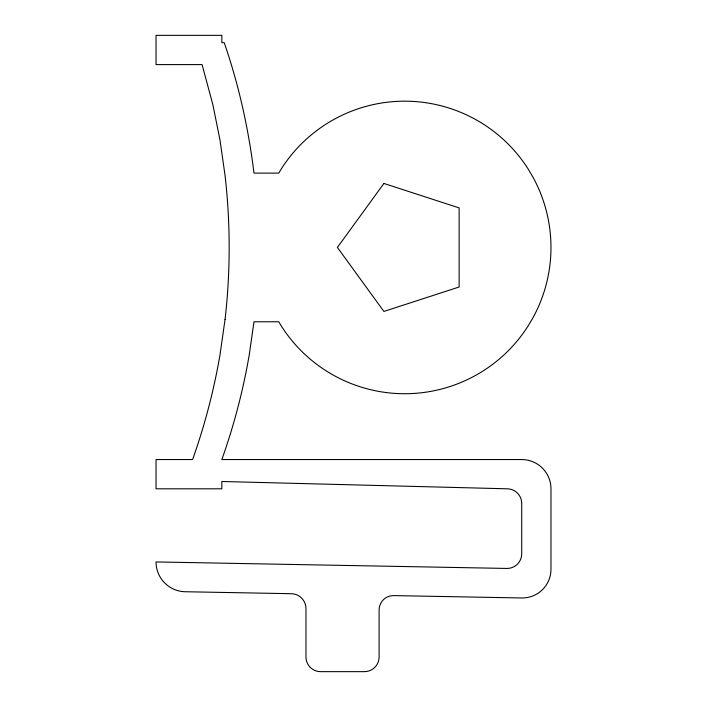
<?xml version="1.0" encoding="UTF-8"?>
<svg xmlns="http://www.w3.org/2000/svg" width="707" height="707" viewBox="0 0 707 707"><rect width="100%" height="100%" fill="white"/><g stroke="black" fill="none" stroke-linecap="round" stroke-linejoin="round"><path stroke-width="1.06" d="M225.065 319.387L219.957 355.064A633.375 633.375 0 0 1 192.596 459.55L156.026 459.55L156.026 488.802L221.848 488.802L221.848 481.494L507.087 488.802A14.626 14.626 0 0 1 521.713 503.437L521.713 553.811A14.626 14.626 0 0 1 506.822 568.437L156.026 561.941A29.809 29.809 0 0 0 185.287 591.741L291.337 593.703A14.9 14.9 0 0 1 305.963 608.603L305.963 657.024A14.626 14.626 0 0 0 320.589 671.65L364.467 671.65A14.626 14.626 0 0 0 379.102 657.024L379.102 609.955A14.361 14.361 0 0 1 393.728 595.603L521.713 597.972A28.722 28.722 0 0 0 550.974 569.25L550.974 488.802A29.252 29.252 0 0 0 521.713 459.55L221.848 459.55A633.375 633.375 0 0 0 249.209 355.064L253.981 321.782L278.797 321.782L281.192 325.83A146.278 146.278 0 0 0 528.2 325.83L532.875 317.92A146.278 146.278 0 0 0 532.875 176.98L528.2 169.07A146.278 146.278 0 0 0 281.192 169.07L278.797 173.118L253.981 173.118C248.546 128.762 238.816 84.92 224.216 42.667L221.848 42.667L221.848 35.35L156.026 35.35L156.026 64.602L202.069 64.602L212.825 104.503L219.957 139.836L225.065 175.513A633.375 633.375 0 0 1 225.065 319.387M383.901 183.458L337.407 247.45L383.901 311.442L459.135 286.998L459.135 207.902L383.901 183.458"/></g></svg>
